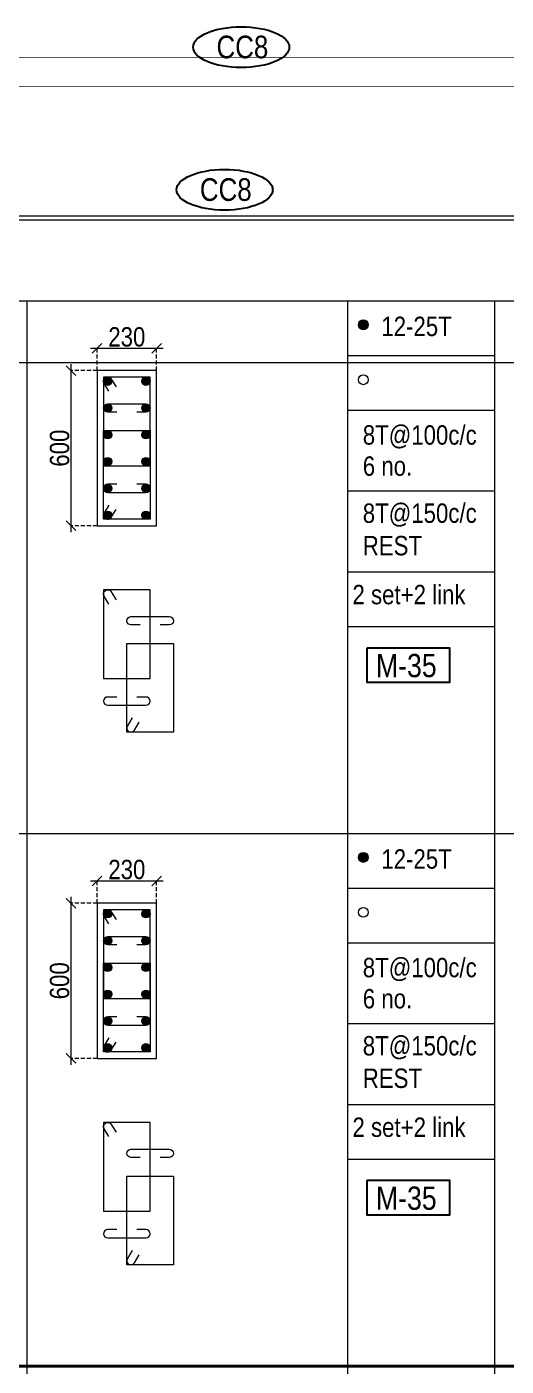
# Model space of a CAD drawing. Header units: millimetres. Extents: x 1112055 to 3390982, y -148532 to 766891.
# Drawn here: x 2542410 to 2549825, y 632943 to 653664 of the extents above; entities that cross this region are included whole.
import ezdxf
from ezdxf.enums import TextEntityAlignment as Align

# ---------------------------------------------------------------- set-up
doc = ezdxf.new("R2010")
doc.units = ezdxf.units.MM
doc.header["$PDMODE"] = 35
doc.header["$PDSIZE"] = -25
doc.linetypes.add('DASHED2', pattern=[0.375, 0.25, -0.125])
doc.linetypes.add('Hidden', pattern=[9.525, 6.35, -3.175])
for name, color, linetype, lineweight in [('B COL. SIZE DIM', 220, 'Continuous', 25), ('B COLSCH', 204, 'Continuous', 20), ('B COLUMN', 1, 'Hidden', 9), ('B STEEL', 34, 'Continuous', 15), ('B TITLE BLOCK', 250, 'Continuous', 0)]:
    doc.layers.add(name, color=color, linetype=linetype, lineweight=lineweight)
doc.layers.add('B TEXT', color=7, linetype='Continuous')
doc.styles.add('dim inside', font='romans.shx', dxfattribs={"width": 0.8, "height": 125})
doc.styles.add('SWINC', font='swissc.ttf')
doc.dimstyles.new('dim inside', dxfattribs={"dimtxt": 125, "dimasz": 100, "dimexe": 0, "dimexo": 0, "dimgap": 10, "dimtad": 0, "dimdec": 0, "dimzin": 0, "dimdsep": 46, "dimtxsty": 'dim inside', "dimblk": 'SMALL', "dimcen": 0.09, "dimadec": 0, "dimazin": 0, "dimtfac": 1, "dimtdec": 0, "dimtofl": 0, "dimtmove": 0, "dimatfit": 3, "dimfxl": 1, "dimtolj": 1, "dimtzin": 0, "dimarcsym": 2})

# ---------------------------------------------------------------- blocks, each defined once
blk = doc.blocks.new('_Oblique')
at = {"color": 0, "linetype": 'ByBlock', "lineweight": -2}
blk.add_line((-0.5, -0.5), (0.5, 0.5), dxfattribs=at)
blk = doc.blocks.new('*D5311')
at = {"layer": 'B COL. SIZE DIM', "color": 250, "lineweight": 9, "ltscale": 250, "transparency": 16777216}
blk.add_line((2543397, 640450), (2544517, 640450), dxfattribs=at)
at = {"layer": 'B COL. SIZE DIM', "color": 250, "linetype": 'DASHED2', "lineweight": 9, "ltscale": 250, "transparency": 16777216}
for p, q in [((2543497, 640105), (2543497, 640450)), ((2544417, 640105), (2544417, 640450))]:
    blk.add_line(p, q, dxfattribs=at)
at = {"layer": 'Defpoints', "color": 0, "lineweight": 40, "transparency": 16777216}
for p in [(2544417, 640450), (2543497, 640105), (2544417, 640105)]:
    blk.add_point(p, dxfattribs=at)
at = {"layer": 'B COL. SIZE DIM', "color": 250, "lineweight": 9, "transparency": 16777216, "xscale": 150, "yscale": 150, "zscale": 150, "rotation": 180}
blk.add_blockref('_Oblique', (2543497, 640450), dxfattribs=at)
at = {"layer": 'B COL. SIZE DIM', "color": 250, "lineweight": 9, "transparency": 16777216, "xscale": 150, "yscale": 150, "zscale": 150}
blk.add_blockref('_Oblique', (2544417, 640450), dxfattribs=at)
at = {"layer": 'B COL. SIZE DIM', "color": 6, "transparency": 16777216, "insert": (2543957, 640625), "char_height": 300, "attachment_point": 5, "style": 'SWINC'}
blk.add_mtext('\\A1;230', dxfattribs=at)
blk = doc.blocks.new('*D5312')
at = {"layer": 'B COL. SIZE DIM', "color": 250, "lineweight": 9, "ltscale": 250, "transparency": 16777216}
blk.add_line((2543093, 640205), (2543093, 637605), dxfattribs=at)
at = {"layer": 'B COL. SIZE DIM', "color": 250, "linetype": 'DASHED2', "lineweight": 9, "ltscale": 250, "transparency": 16777216}
for p, q in [((2543497, 640105), (2543093, 640105)), ((2543497, 637705), (2543093, 637705))]:
    blk.add_line(p, q, dxfattribs=at)
at = {"layer": 'Defpoints', "color": 0, "lineweight": 40, "transparency": 16777216}
for p in [(2543497, 640105), (2543093, 637705), (2543497, 637705)]:
    blk.add_point(p, dxfattribs=at)
at = {"layer": 'B COL. SIZE DIM', "color": 250, "lineweight": 9, "transparency": 16777216, "xscale": 150, "yscale": 150, "zscale": 150}
for p, rotation in [((2543093, 640105), 90), ((2543093, 637705), 270)]:
    blk.add_blockref('_Oblique', p, dxfattribs=dict(at, rotation=rotation))
at = {"layer": 'B COL. SIZE DIM', "color": 6, "transparency": 16777216, "insert": (2542918, 638905), "char_height": 300, "attachment_point": 5, "rotation": 90, "style": 'SWINC'}
blk.add_mtext('\\A1;600', dxfattribs=at)
blk = doc.blocks.new('*D5313')
at = {"layer": 'B COL. SIZE DIM', "color": 250, "lineweight": 9, "ltscale": 250, "transparency": 16777216}
blk.add_line((2543397, 648690), (2544517, 648690), dxfattribs=at)
at = {"layer": 'B COL. SIZE DIM', "color": 250, "linetype": 'DASHED2', "lineweight": 9, "ltscale": 250, "transparency": 16777216}
for p, q in [((2543497, 648345), (2543497, 648690)), ((2544417, 648345), (2544417, 648690))]:
    blk.add_line(p, q, dxfattribs=at)
at = {"layer": 'Defpoints', "color": 0, "lineweight": 40, "transparency": 16777216}
for p in [(2544417, 648690), (2543497, 648345), (2544417, 648345)]:
    blk.add_point(p, dxfattribs=at)
at = {"layer": 'B COL. SIZE DIM', "color": 250, "lineweight": 9, "transparency": 16777216, "xscale": 150, "yscale": 150, "zscale": 150, "rotation": 180}
blk.add_blockref('_Oblique', (2543497, 648690), dxfattribs=at)
at = {"layer": 'B COL. SIZE DIM', "color": 250, "lineweight": 9, "transparency": 16777216, "xscale": 150, "yscale": 150, "zscale": 150}
blk.add_blockref('_Oblique', (2544417, 648690), dxfattribs=at)
at = {"layer": 'B COL. SIZE DIM', "color": 6, "transparency": 16777216, "insert": (2543957, 648865), "char_height": 300, "attachment_point": 5, "style": 'SWINC'}
blk.add_mtext('\\A1;230', dxfattribs=at)
blk = doc.blocks.new('*D5314')
at = {"layer": 'B COL. SIZE DIM', "color": 250, "lineweight": 9, "ltscale": 250, "transparency": 16777216}
blk.add_line((2543093, 648445), (2543093, 645845), dxfattribs=at)
at = {"layer": 'B COL. SIZE DIM', "color": 250, "linetype": 'DASHED2', "lineweight": 9, "ltscale": 250, "transparency": 16777216}
for p, q in [((2543497, 648345), (2543093, 648345)), ((2543497, 645945), (2543093, 645945))]:
    blk.add_line(p, q, dxfattribs=at)
at = {"layer": 'Defpoints', "color": 0, "lineweight": 40, "transparency": 16777216}
for p in [(2543497, 648345), (2543093, 645945), (2543497, 645945)]:
    blk.add_point(p, dxfattribs=at)
at = {"layer": 'B COL. SIZE DIM', "color": 250, "lineweight": 9, "transparency": 16777216, "xscale": 150, "yscale": 150, "zscale": 150}
for p, rotation in [((2543093, 648345), 90), ((2543093, 645945), 270)]:
    blk.add_blockref('_Oblique', p, dxfattribs=dict(at, rotation=rotation))
at = {"layer": 'B COL. SIZE DIM', "color": 6, "transparency": 16777216, "insert": (2542918, 647145), "char_height": 300, "attachment_point": 5, "rotation": 90, "style": 'SWINC'}
blk.add_mtext('\\A1;600', dxfattribs=at)

msp = doc.modelspace()

# ---------------------------------------------------------------- hatches: boundary and pattern name
at = {"layer": 'B STEEL', "lineweight": 9, "ltscale": 0.5}
h = msp.add_hatch(color=34, dxfattribs=at)
edge = h.paths.add_edge_path()
edge.add_arc((2547615.2, 649053.9), 76.8, 0, 360)
h = msp.add_hatch(color=34, dxfattribs=at)
edge = h.paths.add_edge_path()
edge.add_arc((2543660.9, 648180.7), 64, 0, 360)
h = msp.add_hatch(color=34, dxfattribs=at)
edge = h.paths.add_edge_path()
edge.add_arc((2544252.9, 648180.7), 64, 180, 540, ccw=False)
h = msp.add_hatch(color=34, dxfattribs=at)
edge = h.paths.add_edge_path()
edge.add_arc((2543660.9, 647766.3), 64, 0, 360)
h = msp.add_hatch(color=3, dxfattribs=at)
edge = h.paths.add_edge_path()
edge.add_arc((2544252.9, 647766.3), 64, 180, 540, ccw=False)
at = {"layer": 'B STEEL'}
h = msp.add_hatch(color=34, dxfattribs=at)
edge = h.paths.add_edge_path()
edge.add_arc((2543660.9, 647351.9), 64, 0, 360)
h = msp.add_hatch(color=3, dxfattribs=at)
edge = h.paths.add_edge_path()
edge.add_arc((2544252.9, 647351.9), 64, 0, 360)
h = msp.add_hatch(color=34, dxfattribs=at)
edge = h.paths.add_edge_path()
edge.add_arc((2543660.9, 646937.5), 64, 0, 360)
h = msp.add_hatch(color=3, dxfattribs=at)
edge = h.paths.add_edge_path()
edge.add_arc((2544252.9, 646937.5), 64, 0, 360)
at = {"layer": 'B STEEL', "lineweight": 9, "ltscale": 0.5}
h = msp.add_hatch(color=34, dxfattribs=at)
edge = h.paths.add_edge_path()
edge.add_arc((2543660.9, 646523.2), 64, 0, 360)
h = msp.add_hatch(color=3, dxfattribs=at)
edge = h.paths.add_edge_path()
edge.add_arc((2544252.9, 646523.2), 64, 180, 540, ccw=False)
h = msp.add_hatch(color=34, dxfattribs=at)
edge = h.paths.add_edge_path()
edge.add_arc((2543660.9, 646108.8), 64, 0, 360, ccw=False)
h = msp.add_hatch(color=34, dxfattribs=at)
edge = h.paths.add_edge_path()
edge.add_arc((2544252.9, 646108.8), 64, -180, 180)
h = msp.add_hatch(color=34, dxfattribs=at)
edge = h.paths.add_edge_path()
edge.add_arc((2547615.2, 640814.1), 76.8, 0, 360)
h = msp.add_hatch(color=34, dxfattribs=at)
edge = h.paths.add_edge_path()
edge.add_arc((2543660.9, 639940.9), 64, 0, 360)
h = msp.add_hatch(color=34, dxfattribs=at)
edge = h.paths.add_edge_path()
edge.add_arc((2544252.9, 639940.9), 64, 180, 540, ccw=False)
h = msp.add_hatch(color=34, dxfattribs=at)
edge = h.paths.add_edge_path()
edge.add_arc((2543660.9, 639526.5), 64, 0, 360)
h = msp.add_hatch(color=3, dxfattribs=at)
edge = h.paths.add_edge_path()
edge.add_arc((2544252.9, 639526.5), 64, 180, 540, ccw=False)
at = {"layer": 'B STEEL'}
h = msp.add_hatch(color=34, dxfattribs=at)
edge = h.paths.add_edge_path()
edge.add_arc((2543660.9, 639112.1), 64, 0, 360)
h = msp.add_hatch(color=3, dxfattribs=at)
edge = h.paths.add_edge_path()
edge.add_arc((2544252.9, 639112.1), 64, 0, 360)
h = msp.add_hatch(color=34, dxfattribs=at)
edge = h.paths.add_edge_path()
edge.add_arc((2543660.9, 638697.7), 64, 0, 360)
h = msp.add_hatch(color=3, dxfattribs=at)
edge = h.paths.add_edge_path()
edge.add_arc((2544252.9, 638697.7), 64, 0, 360)
at = {"layer": 'B STEEL', "lineweight": 9, "ltscale": 0.5}
h = msp.add_hatch(color=34, dxfattribs=at)
edge = h.paths.add_edge_path()
edge.add_arc((2543660.9, 638283.3), 64, 0, 360)
h = msp.add_hatch(color=3, dxfattribs=at)
edge = h.paths.add_edge_path()
edge.add_arc((2544252.9, 638283.3), 64, 180, 540, ccw=False)
h = msp.add_hatch(color=34, dxfattribs=at)
edge = h.paths.add_edge_path()
edge.add_arc((2543660.9, 637868.9), 64, 0, 360, ccw=False)
h = msp.add_hatch(color=34, dxfattribs=at)
edge = h.paths.add_edge_path()
edge.add_arc((2544252.9, 637868.9), 64, -180, 180)

# ---------------------------------------------------------------- linework, layer by layer
at = {"color": 1, "lineweight": 40}
msp.add_line((2487307.1, 632942.5), (2815548.4, 632942.5), dxfattribs=at)
at = {"layer": 'B COLSCH', "color": 250, "lineweight": 0}
for p, q in [((2487307.1, 650677.2), (2667535.6, 650677.2)), ((2487371.1, 650741.2), (2667535.6, 650741.2)), ((2487307.1, 649422.2), (2667535.6, 649422.2)), ((2542409.8, 649422.2), (2542409.8, 574628.3)), ((2547369, 649422.2), (2547369, 583503.5)), ((2549643.3, 649422.2), (2549643.3, 574628.3)), ((2487049.9, 648470.9), (2667278.4, 648470.9)), ((2547369, 648577.2), (2549643.3, 648577.2)), ((2547369, 647732.2), (2549643.3, 647732.2)), ((2547369, 646482.5), (2549643.3, 646482.5)), ((2547369, 645232.7), (2549643.3, 645232.7)), ((2547369, 644387.7), (2549643.3, 644387.7)), ((2487307.1, 641182.4), (2667535.6, 641182.4)), ((2547369, 640337.4), (2549643.3, 640337.4)), ((2547369, 639492.4), (2549643.3, 639492.4)), ((2547369, 638242.6), (2549643.3, 638242.6)), ((2547369, 636992.8), (2549643.3, 636992.8)), ((2547369, 636147.8), (2549643.3, 636147.8)), ((2487307.1, 632942.5), (2667535.6, 632942.5))]:
    msp.add_line(p, q, dxfattribs=at)
at = {"layer": 'B COLUMN', "color": 1, "linetype": 'ByBlock', "lineweight": 20}
for points in [[(2543496.9, 645944.7), (2544416.9, 645944.7), (2544416.9, 648344.7), (2543496.9, 648344.7)], [(2543496.9, 637704.9), (2544416.9, 637704.9), (2544416.9, 640104.9), (2543496.9, 640104.9)]]:
    msp.add_lwpolyline(points, close=True, dxfattribs=at)
at = {"layer": 'B STEEL', "color": 34, "lineweight": 9, "ltscale": 0.5}
for points in [[(2543596.9, 646873.5), (2544316.9, 646873.5), (2544316.9, 648244.7), (2543596.9, 648244.7)], [(2543596.9, 647416), (2544316.9, 647416), (2544316.9, 646044.7), (2543596.9, 646044.7)], [(2543596.9, 643581.8), (2544316.9, 643581.8), (2544316.9, 644953), (2543596.9, 644953)], [(2543956.9, 644124.2), (2544676.9, 644124.2), (2544676.9, 642753), (2543956.9, 642753)], [(2543596.9, 638633.7), (2544316.9, 638633.7), (2544316.9, 640004.9), (2543596.9, 640004.9)], [(2543596.9, 639176.1), (2544316.9, 639176.1), (2544316.9, 637804.9), (2543596.9, 637804.9)], [(2543596.9, 635341.9), (2544316.9, 635341.9), (2544316.9, 636713.1), (2543596.9, 636713.1)], [(2543956.9, 635884.4), (2544676.9, 635884.4), (2544676.9, 634513.1), (2543956.9, 634513.1)]]:
    msp.add_lwpolyline(points, close=True, dxfattribs=at)
for points in [[(2543681.1, 648025.7), (2543606.4, 648147.2, -1), (2543715.4, 648214.3), (2543790.2, 648092.8)], [(2543803.5, 647702.3), (2543660.9, 647702.3, -1), (2543660.9, 647830.3), (2544252.9, 647830.3, -1), (2544252.9, 647702.3), (2544110.2, 647702.3)], [(2543803.5, 646587.2), (2543660.9, 646587.2, 1), (2543660.9, 646459.1), (2544252.9, 646459.1, 1), (2544252.9, 646587.2), (2544110.2, 646587.2)], [(2543681.1, 646263.8), (2543606.4, 646142.3, 1), (2543715.4, 646075.2), (2543790.2, 646196.7)], [(2543681.1, 644733.9), (2543606.4, 644855.4, -1), (2543715.4, 644922.5), (2543790.2, 644801)], [(2544163.5, 644410.6), (2544020.9, 644410.6, -1), (2544020.9, 644538.6), (2544612.9, 644538.6, -1), (2544612.9, 644410.6), (2544470.2, 644410.6)], [(2543803.5, 643295.4), (2543660.9, 643295.4, 1), (2543660.9, 643167.4), (2544252.9, 643167.4, 1), (2544252.9, 643295.4), (2544110.2, 643295.4)], [(2544041.1, 642972), (2543966.4, 642850.6, 1), (2544075.4, 642783.5), (2544150.2, 642904.9)], [(2543681.1, 639785.8), (2543606.4, 639907.3, -1), (2543715.4, 639974.4), (2543790.2, 639853)], [(2543803.5, 639462.5), (2543660.9, 639462.5, -1), (2543660.9, 639590.5), (2544252.9, 639590.5, -1), (2544252.9, 639462.5), (2544110.2, 639462.5)], [(2543803.5, 638347.3), (2543660.9, 638347.3, 1), (2543660.9, 638219.3), (2544252.9, 638219.3, 1), (2544252.9, 638347.3), (2544110.2, 638347.3)], [(2543681.1, 638024), (2543606.4, 637902.5, 1), (2543715.4, 637835.4), (2543790.2, 637956.8)], [(2543681.1, 636494.1), (2543606.4, 636615.6, -1), (2543715.4, 636682.7), (2543790.2, 636561.2)], [(2544163.5, 636170.7), (2544020.9, 636170.7, -1), (2544020.9, 636298.8), (2544612.9, 636298.8, -1), (2544612.9, 636170.7), (2544470.2, 636170.7)], [(2543803.5, 635055.6), (2543660.9, 635055.6, 1), (2543660.9, 634927.5), (2544252.9, 634927.5, 1), (2544252.9, 635055.6), (2544110.2, 635055.6)], [(2544041.1, 634732.2), (2543966.4, 634610.7, 1), (2544075.4, 634543.6), (2544150.2, 634665.1)]]:
    msp.add_lwpolyline(points, format="xyb", dxfattribs=at)
for centre, radius in [((2547615.2, 649053.9), 76.8), ((2543660.9, 648180.7), 64), ((2544252.9, 648180.7), 64), ((2547615.2, 648203.6), 76.8), ((2543660.9, 647766.3), 64), ((2543660.9, 647351.9), 64), ((2543660.9, 646937.5), 64), ((2543660.9, 646523.2), 64), ((2543660.9, 646108.8), 64), ((2544252.9, 646108.8), 64), ((2547615.2, 640814.1), 76.8), ((2543660.9, 639940.9), 64), ((2544252.9, 639940.9), 64), ((2547615.2, 639963.8), 76.8), ((2543660.9, 639526.5), 64), ((2543660.9, 639112.1), 64), ((2543660.9, 638697.7), 64), ((2543660.9, 638283.3), 64), ((2543660.9, 637868.9), 64), ((2544252.9, 637868.9), 64)]:
    msp.add_circle(centre, radius, dxfattribs=at)
at = {"layer": 'B STEEL', "color": 3, "lineweight": 9, "ltscale": 0.5}
for centre in [(2544252.9, 647766.3), (2544252.9, 647351.9), (2544252.9, 646937.5), (2544252.9, 646523.2), (2544252.9, 639526.5), (2544252.9, 639112.1), (2544252.9, 638697.7), (2544252.9, 638283.3)]:
    msp.add_circle(centre, 64, dxfattribs=at)
at = {"layer": 'B TEXT', "color": 1}
for points in [[(2547672.6, 644058.6), (2548947.2, 644058.6), (2548947.2, 643520.7), (2547672.6, 643520.7)], [(2547672.6, 635818.8), (2548947.2, 635818.8), (2548947.2, 635280.8), (2547672.6, 635280.8)]]:
    msp.add_lwpolyline(points, close=True, dxfattribs=at)
at = {"layer": 'B TEXT', "color": 250}
for centre in [(2545726.3, 653348.9), (2545469, 651142.6)]:
    msp.add_ellipse(centre, major_axis=(743.4, 0), ratio=0.4237999, dxfattribs=at)
at = {"layer": 'B TITLE BLOCK', "color": 1, "const_width": 10.1}
msp.add_lwpolyline([(2486193.4, 653192.3), (2486193.4, 555757.1), (2681828, 555757.1), (2681828, 653192.3)], close=True, dxfattribs=at)
at = {"layer": 'B TITLE BLOCK', "color": 250, "lineweight": 0, "const_width": 10.1}
msp.add_lwpolyline([(2486641.8, 652743.9), (2486641.8, 556205.5), (2681379.5, 556205.5), (2681379.5, 652743.9)], close=True, dxfattribs=at)

# ---------------------------------------------------------------- texts
at = {"layer": 'B TEXT', "color": 3, "style": 'SWINC'}
for p in [(2545344.1, 653176.8), (2545086.9, 650970.5)]:
    msp.add_text('CC8', height=350, dxfattribs=at).set_placement(p)
at = {"layer": 'B TEXT', "style": 'SWINC'}
for s, p in [('12-25T', (2547893.8, 648879.3)), ('8T@100c/c', (2547606.8, 647199.5)), ('6 no.', (2547606.8, 646717.7)), ('8T@150c/c', (2547606.8, 645989.6)), ('REST', (2547606.8, 645487.2)), ('2 set+2 link', (2547447.2, 644730.2)), ('12-25T', (2547893.8, 640639.5)), ('8T@100c/c', (2547606.8, 638959.7)), ('6 no.', (2547606.8, 638477.9)), ('8T@150c/c', (2547606.8, 637749.8)), ('REST', (2547606.8, 637247.4)), ('2 set+2 link', (2547447.2, 636490.3))]:
    msp.add_text(s, height=300, dxfattribs=at).set_placement(p)
at = {"layer": 'B TEXT', "color": 1, "style": 'SWINC'}
for p in [(2547810, 643494.1), (2547810, 635254.3)]:
    msp.add_text('M-35', height=360, dxfattribs=at).set_placement(p, align=Align.BOTTOM_LEFT)

# ---------------------------------------------------------------- dimensions: what is measured, and where the dimension line sits
at = {"layer": 'B COL. SIZE DIM', "color": 250, "ltscale": 250}
for base, p1, p2, picture, middle in [((2544416.9, 648689.7), (2543496.9, 648344.7), (2544416.9, 648344.7), '*D5313', (2543956.9, 648864.7)), ((2544416.9, 640449.8), (2543496.9, 640104.9), (2544416.9, 640104.9), '*D5311', (2543956.9, 640624.8))]:
    dim = msp.add_linear_dim(base=base, p1=p1, p2=p2, dimstyle='dim inside', override={"dimtxt": 300, "dimasz": 150, "dimgap": 25, "dimtad": 3, "dimlfac": 0.25, "dimtxsty": 'SWINC', "dimblk1": 'Oblique', "dimblk2": 'Oblique', "dimsah": 1, "dimdle": 100, "dimclrd": 250, "dimclre": 250, "dimclrt": 6, "dimfxl": 1000, "dimlwd": 9, "dimlwe": 9}, dxfattribs=at)
    dim.commit()
    dim.dimension.update_dxf_attribs({"geometry": picture, "text_midpoint": middle})
for base, p1, p2, picture, middle in [((2543093, 645944.7), (2543496.9, 648344.7), (2543496.9, 645944.7), '*D5314', (2542918, 647144.7)), ((2543093, 637704.9), (2543496.9, 640104.9), (2543496.9, 637704.9), '*D5312', (2542918, 638904.9))]:
    dim = msp.add_linear_dim(base=base, p1=p1, p2=p2, angle=90, dimstyle='dim inside', override={"dimtxt": 300, "dimasz": 150, "dimgap": 25, "dimtad": 3, "dimlfac": 0.25, "dimtxsty": 'SWINC', "dimblk1": 'Oblique', "dimblk2": 'Oblique', "dimsah": 1, "dimdle": 100, "dimclrd": 250, "dimclre": 250, "dimclrt": 6, "dimfxl": 1000, "dimlwd": 9, "dimlwe": 9}, dxfattribs=at)
    dim.commit()
    dim.dimension.update_dxf_attribs({"geometry": picture, "text_midpoint": middle})

doc.saveas('drawing.dxf')
